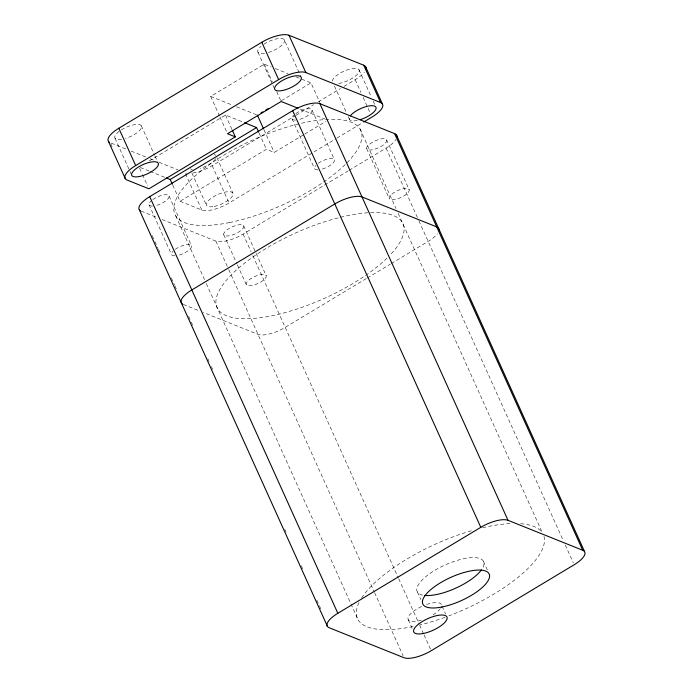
<?xml version="1.0" encoding="UTF-8"?>
<svg xmlns="http://www.w3.org/2000/svg" width="693" height="693" viewBox="0 0 693 693"><rect width="100%" height="100%" fill="white"/><g stroke="black" fill="none" stroke-linecap="round" stroke-linejoin="round"><path stroke-width="0.52" stroke-dasharray="3.46 2.6" d="M219.542 116.052L210.672 96.414L264.293 64.172L271.249 66.961M149.203 160.949L225.476 115.081L243.546 122.323M281.401 100.676L310.975 82.883L319.845 102.521M193.009 172.981A21.855 7.649 -24.3 0 0 212.197 165.679L295.218 115.757M296.136 115.203L313.66 104.66M318.278 101.888L340.41 88.574M344.1 86.356L355.171 79.704A21.855 7.649 -24.3 0 0 364.345 72.089M172.782 185.178L180.05 201.265L266.433 149.324L274.211 152.443L303.794 134.65M304.712 134.096L325.979 121.31M180.05 201.265L201.836 209.996A21.855 7.649 -24.3 0 0 229.045 202.997L336.044 138.643M336.971 138.089L362.794 122.557M162.093 219.534L215.878 241.095A21.855 7.649 -24.3 0 0 243.087 234.087L348.241 170.85M349.159 170.296L386.062 148.103A21.855 7.649 -24.3 0 0 395.963 139.406M366.372 278.551L285.195 327.365A21.855 7.649 -24.3 0 1 257.987 334.364L203.214 312.413M367.29 277.988L390.358 264.128M391.276 263.574L428.17 241.381A21.855 7.649 -24.3 0 0 437.352 233.766M275.216 68.555L288.132 73.727M296.076 76.914L310.975 82.883M300.008 109.052L324.844 118.997M210.672 96.414L232.527 105.171M236.504 106.765L256.367 114.726M111.287 143.148L126.221 149.134M131.202 151.135L146.145 157.12M150.13 158.714L154.115 160.317M159.095 162.309L178.014 169.898M149.134 171.05L139.094 167.03L142.091 173.648M150.138 171.457L165.203 177.495M141.173 211.157L158.108 217.94M183.29 304.426L199.229 310.819M359 69.759L371.413 97.245M373.189 101.178L374.965 105.102M386.746 140.055A10.923 3.829 -24.3 0 1 372.617 149.74A10.923 3.829 -24.3 0 1 370.798 143.295A10.923 3.829 -24.3 0 1 386.746 140.055L409.208 189.804A10.923 3.829 -24.3 0 1 395.079 199.48A10.923 3.829 -24.3 0 1 393.26 193.044A10.923 3.829 -24.3 0 1 409.208 189.804M355.171 79.704L360.932 92.464M363.149 97.375L370.244 113.089M386.062 148.103L418.425 219.776M418.867 220.764L563.045 540.09M565.271 545.027L573.284 562.768M360.057 128.967L395.963 208.498M398.18 213.409L542.558 533.168M366.692 148.666L389.154 198.415M334.442 86.088L346.413 112.595M348.181 116.528L349.515 119.473M263.868 44.179A14.57 5.102 -24.3 0 1 284.347 39.891L300.71 76.143M312.049 110.118L334.511 159.866M291.996 118.728L314.457 168.477M264.293 64.172L272.271 81.843M276.706 91.667L281.141 101.481M257.969 52.226L273.926 87.569M483.402 561.243L487.292 569.854M264.016 129.86L274.211 152.443M259.165 133.229L266.433 149.324M225.476 115.081L231.886 129.279M442.125 606.288L445.582 613.937M219.984 117.039L227.521 133.723M417.368 591.926L420.824 599.575M216.918 157.701L232.874 193.052M243.771 226.039A10.923 3.829 -24.3 0 1 229.643 235.715A10.923 3.829 -24.3 0 1 227.824 229.279A10.923 3.829 -24.3 0 1 243.771 226.039L255.665 252.373M256.107 253.352L266.233 275.779A10.923 3.829 -24.3 0 1 252.105 285.464A10.923 3.829 -24.3 0 1 250.286 279.028A10.923 3.829 -24.3 0 1 266.233 275.779M212.197 165.679L229.045 202.997M243.087 234.087L251.065 251.758M252.832 255.691L398.258 577.771M398.709 578.75L419.187 624.107M419.629 625.086L423.631 633.965M424.081 634.944L431.202 650.718M408.246 619.715L412.569 629.279M223.718 234.65L236.928 263.912M237.37 264.891L246.18 284.399M191.909 173.051L206.54 205.457M201.836 209.996L184.988 172.687A21.855 7.649 -24.3 0 0 186.989 173.189M215.878 241.095L228.283 268.581M228.733 269.568L374.168 591.675M374.61 592.662L403.101 655.751M141.329 125.797L154.626 155.258M155.076 156.237L157.735 162.127M169.075 196.102L191.537 245.842M175.71 215.8L204.53 279.617M206.297 283.55L358.212 620.001M142.515 174.601L147.644 185.958M149.021 204.712L171.483 254.461M114.995 138.202L129.626 170.608M130.067 171.587L131.843 175.511M110.733 143.728L112.067 146.673M152.261 235.698L154.478 240.61M154.92 241.588L158.021 248.466M158.463 249.445L159.797 252.391M171.318 277.919L174.428 284.788M174.87 285.776L177.087 290.688M188.635 316.259L190.861 321.188M191.303 322.176L192.637 325.13M207.77 358.653L209.104 361.607M211.33 366.536L212.673 369.499M284.78 529.201L286.114 532.163M301.247 565.679L303.473 570.608M316.831 600.181L320.833 609.06M121.596 139.362A14.57 5.102 -24.3 0 1 120.132 130.674A14.57 5.102 -24.3 0 1 141.277 125.728A14.57 5.102 -24.3 0 1 125.485 138.453M284.347 39.891A14.57 5.102 -24.3 0 1 268.46 52.477M264.57 53.387A14.57 5.102 -24.3 0 1 260.966 46.336M332.389 81.176A14.57 5.102 -24.3 0 1 348.518 69.499A14.57 5.102 -24.3 0 1 358.186 73.371A14.57 5.102 -24.3 0 1 338.115 83.472M357.354 120.409A14.57 5.102 -24.3 0 1 349.506 117.264M215.688 158.636A14.57 5.102 -24.3 0 1 200.182 168.39M192.282 169.438A14.57 5.102 -24.3 0 1 190.436 168.849M214.172 154.582A14.57 5.102 -24.3 0 1 215.705 155.353M318.269 163.305A10.923 3.829 -24.3 0 1 331.28 158.48A10.923 3.829 -24.3 0 1 332.952 163.15A10.923 3.829 -24.3 0 1 320.487 169.525M317.896 169.854A10.923 3.829 -24.3 0 1 315.687 165.549M295.807 113.565A10.923 3.829 -24.3 0 1 311.937 109.849A10.923 3.829 -24.3 0 1 299.004 119.542M295.435 120.106A10.923 3.829 -24.3 0 1 293.771 115.229M175.294 249.289A10.923 3.829 -24.3 0 1 188.305 244.464A10.923 3.829 -24.3 0 1 189.977 249.133A10.923 3.829 -24.3 0 1 177.512 255.5M174.922 255.838A10.923 3.829 -24.3 0 1 173.259 250.961M152.832 199.541A10.923 3.829 -24.3 0 1 168.962 195.824A10.923 3.829 -24.3 0 1 156.029 205.526M152.46 206.09A10.923 3.829 -24.3 0 1 150.797 201.213M387.015 258.134A101.975 35.715 -24.3 0 1 225.45 315.324A101.975 35.715 -24.3 0 1 314.683 225.199A101.975 35.715 -24.3 0 1 390.029 255.093M543.97 536.373A101.975 35.715 -24.3 0 1 448.873 615.869M445.036 617.29A101.975 35.715 -24.3 0 1 420.166 624.913M413.106 626.533A101.975 35.715 -24.3 0 1 359.511 601.654M361.625 598.033A101.975 35.715 -24.3 0 1 472.921 530.292M482.649 527.754A101.975 35.715 -24.3 0 1 511.893 523.518M520.616 523.683A101.975 35.715 -24.3 0 1 542.082 532.449M426.645 604.452A18.209 6.376 -24.3 0 1 441.562 605.647M440.289 608.679A18.209 6.376 -24.3 0 1 432.779 615.02M421.283 620.148A18.209 6.376 -24.3 0 1 407.952 618.468A18.209 6.376 -24.3 0 1 421.621 606.47M422.661 595.114A36.417 12.751 -24.3 0 1 445.374 564.847A36.417 12.751 -24.3 0 1 482.484 568.277M214.241 206.419A14.57 5.102 -24.3 0 0 233.073 193.512A14.57 5.102 -24.3 0 0 211.807 197.834A14.57 5.102 -24.3 0 0 214.241 206.419M229.591 222.54A101.975 35.715 -24.3 0 0 361.469 132.181A101.975 35.715 -24.3 0 0 212.586 162.439A101.975 35.715 -24.3 0 0 229.591 222.54"/><path stroke-width="1.04" d="M109.52 142.368A21.855 7.649 -24.3 0 1 118.824 128.257L261.798 42.282A21.855 7.649 -24.3 0 1 289.007 35.274L363.704 65.211A21.855 7.649 -24.3 0 1 365.904 69.014M232.311 130.223L235.299 136.842L148.926 188.791L127.14 180.059A21.855 7.649 -24.3 0 1 135.672 165.566L278.647 79.591A21.855 7.649 -24.3 0 1 305.856 72.583L380.552 102.521A21.855 7.649 -24.3 0 1 372.02 117.013L363.721 122.003M261.062 112.907L262.907 111.79M265.679 110.126L268.46 108.454M166.207 177.893L170.218 179.504L256.601 127.555L258.74 132.285M140.41 210.776A21.855 7.649 -24.3 0 1 149.705 196.665L292.68 110.681A21.855 7.649 -24.3 0 1 319.889 103.673L394.594 133.61A21.855 7.649 -24.3 0 1 396.786 137.413M337.829 613.296L480.803 527.321A21.855 7.649 -24.3 0 1 508.012 520.313L582.709 550.251A21.855 7.649 -24.3 0 1 574.176 564.743L431.202 650.718A21.855 7.649 -24.3 0 1 403.993 657.726L329.296 627.789A21.855 7.649 -24.3 0 1 337.829 613.296L149.705 196.665M298.025 108.255L281.141 101.481L227.521 133.723L235.299 136.842M244.551 122.73L256.601 127.555M365.583 66.658L382.432 103.967M396.474 135.057L584.589 551.697M363.704 65.211L380.552 102.521M394.594 133.61L582.709 550.251M289.007 35.274L305.856 72.583M319.889 103.673L508.012 520.313M261.798 42.282L278.647 79.591M292.68 110.681L480.803 527.321M257.363 115.125L263.574 128.872M170.218 179.504L172.358 184.234M118.824 128.257L135.672 165.566M108.411 141.303L125.26 178.612M139.293 209.71L327.417 626.342M350.337 115.852A14.57 5.102 -24.3 0 1 367.143 106.332A14.57 5.102 -24.3 0 1 375.641 109.737A14.57 5.102 -24.3 0 1 360.005 119.724M182.528 304.054A21.855 7.649 -24.3 0 1 191.822 289.943L334.797 203.959A21.855 7.649 -24.3 0 1 362.006 196.951L436.711 226.888A21.855 7.649 -24.3 0 1 438.903 230.691M481.453 569.845A36.417 12.751 -24.3 0 1 424.731 595.426M139.536 176.481A14.57 5.102 -24.3 0 0 158.376 163.565A14.57 5.102 -24.3 0 0 137.11 167.888A14.57 5.102 -24.3 0 0 139.536 176.481M282.51 90.497A14.57 5.102 -24.3 0 0 301.351 77.59A14.57 5.102 -24.3 0 0 280.085 81.913A14.57 5.102 -24.3 0 0 282.51 90.497M423.25 633.497A18.209 6.376 -24.3 0 0 447.115 617.42A18.209 6.376 -24.3 0 0 420.755 622.531A18.209 6.376 -24.3 0 0 423.25 633.497M441.762 607.042A36.417 12.751 -24.3 0 0 489.483 574.895A36.417 12.751 -24.3 0 0 436.763 585.126A36.417 12.751 -24.3 0 0 441.762 607.042"/></g></svg>
